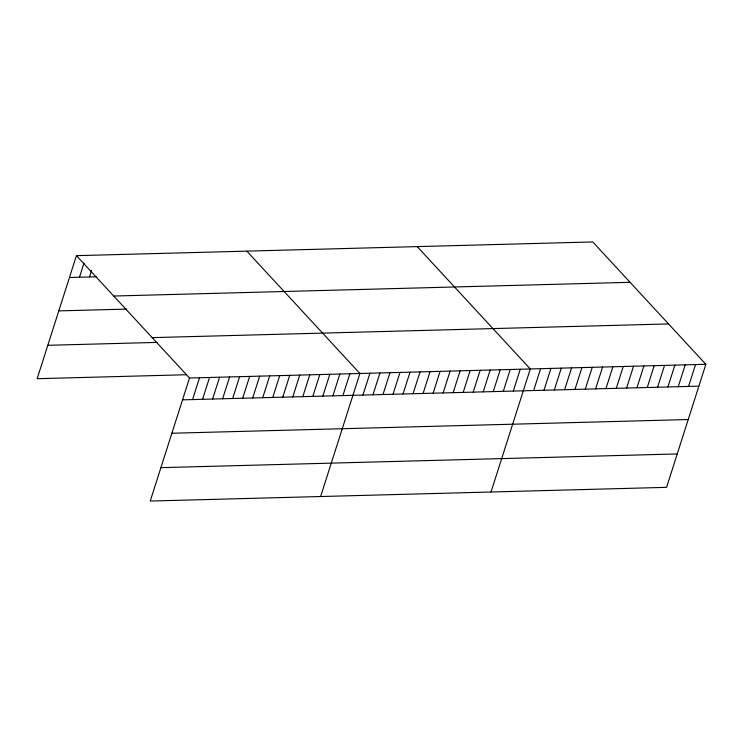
<?xml version="1.0" encoding="UTF-8"?>
<svg xmlns="http://www.w3.org/2000/svg" width="743" height="743" viewBox="0 0 743 743"><rect width="100%" height="100%" fill="white"/><g stroke="black" fill="none" stroke-linecap="round" stroke-linejoin="round"><path stroke-width="1.11" d="M76.418 255.657L189.502 378.011L150.235 501.051L666.582 487.343L705.85 364.302L592.765 241.949L76.418 255.657L37.15 378.698L186.382 374.732M79.473 277.223L84.005 263.031M89.494 276.963L91.584 270.406M192.558 399.585L199.523 377.741M202.579 399.316L209.545 377.481M212.6 399.047L219.566 377.212M222.621 398.787L229.596 376.942M232.643 398.517L239.617 376.682M242.673 398.248L249.639 376.413M252.694 397.988L259.66 376.144M262.716 397.719L269.69 375.884M272.737 397.459L279.712 375.614M282.767 397.189L289.733 375.345M292.788 396.92L299.754 375.085M302.81 396.66L309.775 374.816M312.831 396.39L319.806 374.556M322.852 396.121L329.827 374.286M332.883 395.861L339.848 374.017M342.904 395.592L349.869 373.757M320.623 496.528L359.9 373.488L246.815 251.134M362.946 395.062L369.921 373.218M372.977 394.793L379.942 372.958M382.998 394.524L389.964 372.689M393.019 394.264L399.985 372.419M403.04 393.994L410.015 372.159M413.062 393.725L420.036 371.89M423.092 393.465L430.058 371.621M433.113 393.196L440.079 371.361M443.134 392.936L450.109 371.091M453.156 392.666L460.131 370.822M463.186 392.397L470.152 370.562M473.207 392.137L480.173 370.293M483.229 391.867L490.194 370.033M493.25 391.598L500.225 369.763M503.271 391.338L510.246 369.494M513.302 391.069L520.267 369.234M491.021 492.005L530.288 368.965L417.213 246.611M533.65 390.53L540.616 368.686M543.978 390.251L550.944 368.417M554.306 389.982L561.271 368.138M564.634 389.704L571.599 367.869M574.952 389.434L581.927 367.59M585.28 389.156L592.255 367.321M595.607 388.886L602.582 367.042M605.935 388.608L612.91 366.773M616.263 388.338L623.238 366.494M626.59 388.06L633.565 366.225M636.918 387.79L643.884 365.946M647.246 387.512L654.212 365.677M657.574 387.242L664.539 365.398M667.901 386.964L674.867 365.129M678.229 386.694L685.195 364.85M688.557 386.416L695.522 364.581M69.452 277.492L96.181 276.786M113.735 296.03L630.083 282.321M58.79 310.89L126.728 309.088M152.185 337.628L668.533 323.929M47.812 345.3L156.949 342.402M189.502 378.011L705.85 364.302M182.527 399.845L698.884 386.146M171.874 433.243L688.222 419.544M160.887 467.653L677.245 453.945"/></g></svg>
